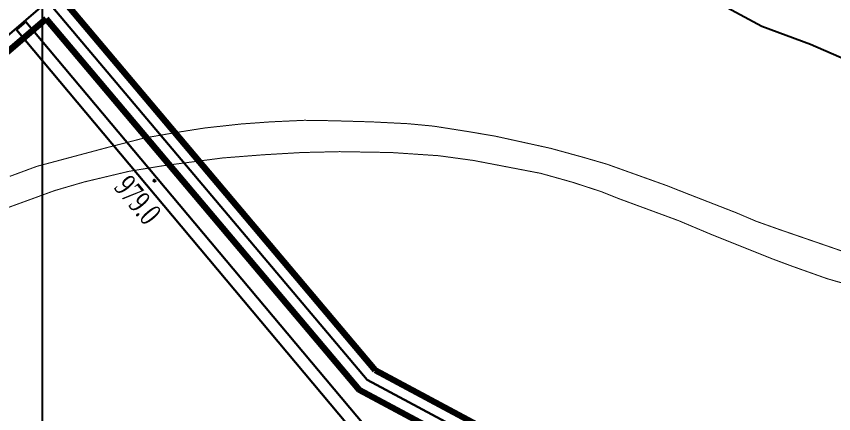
# Model space of a CAD drawing. Header units: millimetres. Extents: x 37412591 to 74834139, y 4258245 to 8527567.
# Drawn here: x 37413489.5 to 37413818.4, y 4261242.7 to 4261402.5 of the extents above; entities that cross this region are included whole.
import ezdxf

# ---------------------------------------------------------------- set-up
doc = ezdxf.new("R2010")
doc.units = ezdxf.units.MM
for name, color, linetype in [('0测量点名称', 7, 'Continuous'), ('DLSS', 4, 'Continuous'), ('MAPLAYER_5', 7, 'Continuous'), ('ZDH', 1, 'Continuous'), ('钻孔', 7, 'Continuous')]:
    doc.layers.add(name, color=color, linetype=linetype)
doc.layers.add('保安煤柱线', color=1, linetype='线圈线（保安煤柱线） ----0-----0----0-----0----0-----0--', lineweight=30)
doc.styles.get("Standard").update_dxf_attribs({"font": 'simfang.ttf', "width": 0.6667})
doc.linetypes.add('447', pattern='A,8,-1,[148,AAA.SHX,S=1,R=0,X=0,Y=0],-1', length=10)
doc.linetypes.add('FENCELINE1', pattern='A,6.35,-2.54,[133,ltypeshp.shx,S=2.54,R=0,X=-2.54,Y=0],-2.54,25.4', length=36.83)
doc.linetypes.add('线圈线（保安煤柱线） ----0-----0----0-----0----0-----0--', pattern='A,14.5,-2,[133,ltypeshp.shx,S=0.5,R=0,X=0,Y=0],-3,25.4', length=44.9)

msp = doc.modelspace()

# ---------------------------------------------------------------- hatches: boundary and pattern name
at = {"linetype": '447', "ltscale": 0.5}
h = msp.add_hatch(color=0, dxfattribs=at)
h.dxf.hatch_style = 1
h.paths.add_polyline_path([(37413544.7, 4261336.39, 1), (37413545.5, 4261336.39, 1)])

# ---------------------------------------------------------------- linework, layer by layer
at = {"color": 1, "linetype": 'FENCELINE1', "lineweight": 30, "ltscale": 2}
msp.add_line((37415664.8, 4263256.88, 4911.4), (37412934.63, 4260923.63, 4911.4), dxfattribs=at)
at = {"color": 0, "lineweight": 30, "ltscale": 5}
for p, q in [((37413489.47, 4261397.14), (37413493.3, 4261400.36)), ((37413493.3, 4261400.36), (37413812.01, 4261020.76)), ((37413489.47, 4261397.14), (37414852.31, 4259773.95))]:
    msp.add_line(p, q, dxfattribs=at)
at = {"color": 1, "lineweight": 100, "ltscale": 10, "elevation": 1295.67}
msp.add_lwpolyline([(37413633.92, 4261260.19), (37413509.14, 4261408.06), (37414990.14, 4262673.74), (37415123.6, 4262517.44), (37414883.13, 4262194.51), (37414963.55, 4262099.32), (37414980.5, 4261829.13), (37414834.97, 4261709.37), (37414754.59, 4261757.6), (37414557.63, 4261595.53), (37414091.19, 4261078.21), (37413948.29, 4261167.05), (37413786.59, 4261178.42), (37413633.92, 4261260.19)], dxfattribs=at)
at = {"color": 3, "lineweight": 100, "ltscale": 10, "elevation": 1295.67}
msp.add_lwpolyline([(37413627.52, 4261252.28), (37413783.75, 4261168.59), (37413945.12, 4261157.25)], dxfattribs=at)
at = {"color": 3, "lineweight": 100, "ltscale": 10}
for points in [[(37415661.38, 4263247.38, 0), (37416018.55, 4261181.59, 0), (37416028.51, 4260479.55, 0), (37416063.68, 4259635.34, 0), (37416077.34, 4259307.43, 0), (37416079.21, 4259262.51, 0), (37415873.11, 4258928.31, 0), (37415672.63, 4258832.98, 0), (37415452.62, 4258728.36, 0), (37415109.19, 4258629.51, 0), (37414924.15, 4258576.4, 0), (37412941.65, 4260923.05, 0), (37413501.52, 4261401.53, 0)], [(37413501.52, 4261401.53, 0), (37413627.52, 4261252.28, 1276.58), (37413783.75, 4261168.59, 1276.58), (37413945.12, 4261157.25, 1276.58), (37414093.01, 4261065.3, 20.79), (37414564.56, 4261588.28, -1731.01), (37414755.49, 4261745.4, 0), (37414835.87, 4261697.17, 0), (37414990.8, 4261824.65, 0), (37414973.33, 4262103.25, 0)]]:
    msp.add_polyline3d(points, dxfattribs=at)
at = {"color": 0, "linetype": '447', "ltscale": 0.5}
msp.add_circle((37413545.1, 4261336.39), 0.398, dxfattribs=at)
msp.add_circle((37413545.1, 4261336.39), 0.398, dxfattribs=at)
at = {"color": 30, "linetype": 'ByBlock', "lineweight": -3, "ltscale": 0.005}
msp.add_point((37413545.1, 4261336.39), dxfattribs=at)
msp.add_point((37413545.1, 4261336.39), dxfattribs=at)
msp.add_point((37413545.1, 4261336.39), dxfattribs=at)
msp.add_point((37413545.1, 4261336.39), dxfattribs=at)
at = {"color": 2, "linetype": 'ByBlock', "lineweight": -3, "ltscale": 0.005}
msp.add_point((37413545.1, 4261336.39), dxfattribs=at)
at = {"color": 0, "ltscale": 5}
for p in [(37413545.1, 4261336.39), (37413545.1, 4261336.39, -3)]:
    msp.add_point(p, dxfattribs=at)
at = {"color": 1}
msp.add_point((37413545.1, 4261336.39), dxfattribs=at)
at = {"layer": 'DLSS', "linetype": 'Continuous', "const_width": 0.4, "elevation": 3568.18}
msp.add_lwpolyline([(37413486.87, 4261338.15), (37413497.74, 4261342.17), (37413526.16, 4261349.76), (37413540.97, 4261353.57), (37413553.56, 4261355.75), (37413565.23, 4261357.59), (37413579.89, 4261359.2), (37413591.75, 4261360.06), (37413605.43, 4261360.69), (37413616.53, 4261360.52), (37413632.48, 4261360.06), (37413647.14, 4261359.32), (37413657.43, 4261358.34), (37413671.36, 4261356.15), (37413682.23, 4261354.31), (37413704.49, 4261349.42), (37413717.66, 4261345.8), (37413727.14, 4261343.05), (37413751.43, 4261334.36), (37413758.56, 4261331.54), (37413779.27, 4261323.48), (37413787.21, 4261320.09), (37413796.41, 4261316.82), (37413812, 4261311.46), (37413822, 4261308.01)], dxfattribs=at)
at = {"layer": 'DLSS', "linetype": 'Continuous', "elevation": 3568.18, "flags": 128}
msp.add_lwpolyline([(37413477.08, 4261322.28, 0.4, 0.4, 0), (37413504.88, 4261332.41, 0.4, 0.4, 0), (37413516.76, 4261335.88, 0.4, 0.4, 0), (37413534.82, 4261340.17, 0.4, 0.4, 0), (37413548.51, 4261342.41, 0.4, 0.4, 0), (37413572.39, 4261345.53, 0.4, 0.4, 0), (37413588.6, 4261346.8, 0.4, 0.4, 0), (37413604.35, 4261347.73, 0.4, 0.4, 0), (37413619.53, 4261348.08, 0.4, 0.4, 0), (37413640.31, 4261347.73, 0.4, 0.4, 0), (37413659.42, 4261346.45, 0.4, 0.4, 0), (37413673.45, 4261344.54, 0.4, 0.4, 0), (37413700.58, 4261339.34, 0.4, 0.4, 0), (37413713.32, 4261335.77, 0.4, 0.4, 0), (37413724.77, 4261332.04, 0.4, 0.4, 0), (37413732.32, 4261329.04, 0.4, 0.4, 0), (37413755.97, 4261320.34, 0.4, 0.4, 0), (37413769.04, 4261314.83, 0.4, 0.4, 0), (37413793.65, 4261304.99, 0.4, 0.4, 0), (37413801.93, 4261301.91, 0.4, 0.4, 0), (37413815.81, 4261296.98, 0.4, 0.4, 0), (37413823.89, 4261294.65, 0.4, 0.4, 0)], format="xyseb", dxfattribs=at)
at = {"layer": 'MAPLAYER_5', "color": 2}
for p, q in [((37413789.47, 4261398.49, 4910.12), (37413746.75, 4261421.62, 4910.12)), ((37413809.07, 4261391.19, 4910.12), (37413789.47, 4261398.49, 4910.12)), ((37413848.06, 4261374.08, 4910.12), (37413809.07, 4261391.19, 4910.12))]:
    msp.add_line(p, q, dxfattribs=at)
at = {"layer": 'ZDH', "color": 0, "lineweight": -3}
msp.add_point((37413544.97, 4261336.69, 8.99), dxfattribs=at)
at = {"layer": '保安煤柱线', "color": 1, "linetype": 'FENCELINE1', "lineweight": 30, "ltscale": 2}
msp.add_line((37415664.8, 4263256.88, 4911.4), (37412934.63, 4260923.63, 4911.4), dxfattribs=at)
at = {"layer": '保安煤柱线', "color": 1, "linetype": 'FENCELINE1', "lineweight": 30, "ltscale": 2, "elevation": 1289.33}
msp.add_lwpolyline([(37413502.02, 4261408.57), (37413630.72, 4261256.24), (37413785.17, 4261173.5), (37413935.59, 4261162.93), (37413947.94, 4261162.06), (37414092.62, 4261071.24), (37414560.8, 4261591.67), (37414755.04, 4261751.5), (37414835.42, 4261703.27), (37414985.64, 4261826.89), (37414968.44, 4262101.28), (37414889.51, 4262194.71), (37415128.42, 4262515.55), (37414990.7, 4262680.78)], dxfattribs=at)
at = {"layer": '钻孔'}
msp.add_line((37413500, 4258550.3, 4910.12), (37413500, 4262025.13, 4910.12), dxfattribs=at)

# ---------------------------------------------------------------- texts
at = {"layer": '0测量点名称', "color": 0, "lineweight": 30, "ltscale": 5, "insert": (37413528.25, 4261333.48, 0.01), "char_height": 9, "width": 27.3746, "attachment_point": 7, "rotation": 309.7605}
msp.add_mtext('{\\fTimes New Roman|b0|i0|c0|p18;\\P979.0}', dxfattribs=at)

doc.saveas('drawing.dxf')
